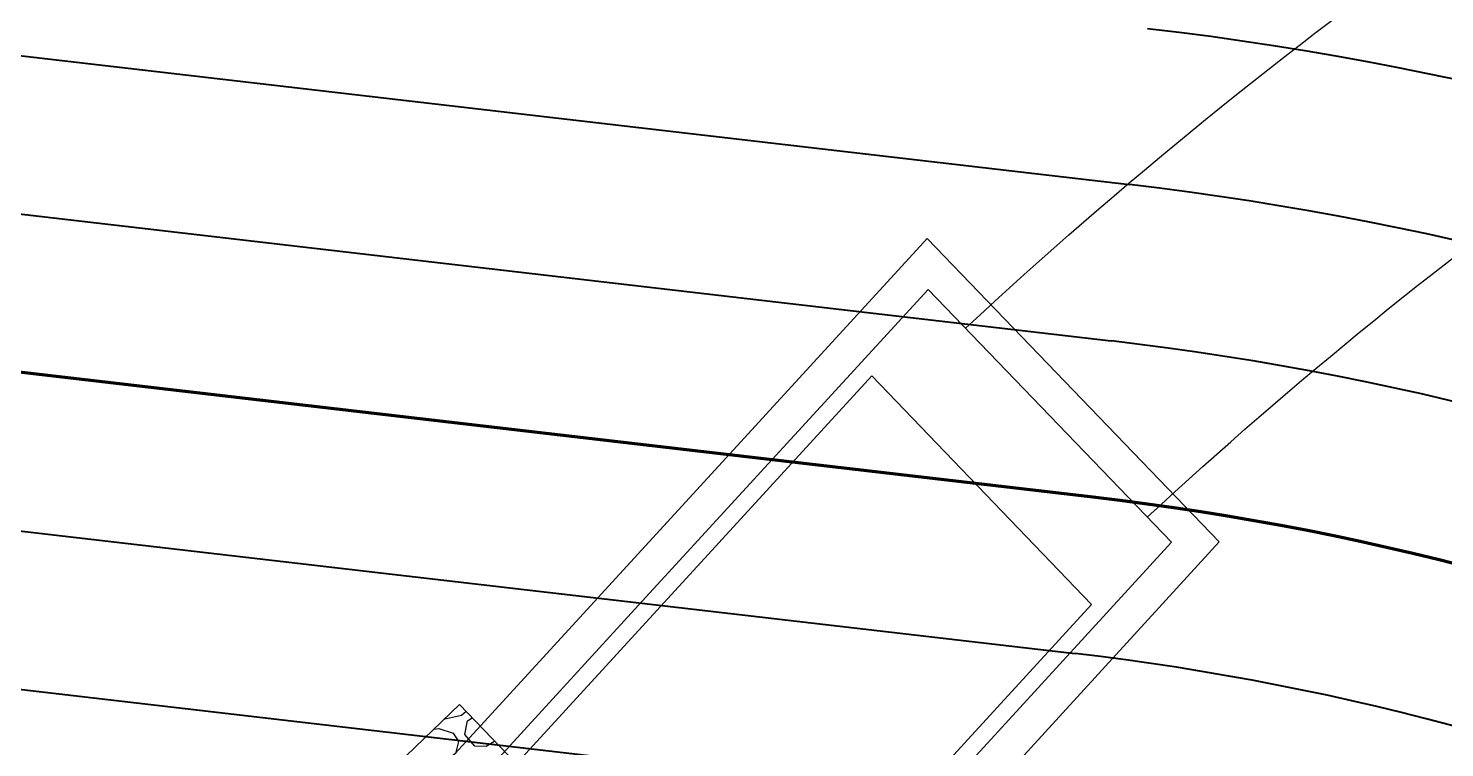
# Model space of a CAD drawing. Header units: inches. Extents: x -5337 to 1057, y 15227 to 19227.
# Drawn here: x -1702.6 to -1675.58, y 17363.14 to 17376.86 of the extents above; entities that cross this region are included whole.
import ezdxf

# ---------------------------------------------------------------- set-up
doc = ezdxf.new("R2010")
doc.units = ezdxf.units.IN
doc.header["$LTSCALE"] = 150
doc.header["$MEASUREMENT"] = 0
for name, color, linetype in [('COMT-MIN', 84, 'Continuous'), ('CONT-MJR', 84, 'Continuous'), ('PAVING', 7, 'Continuous'), ('STORM', 7, 'Continuous'), ('STORM INLET', 7, 'Continuous')]:
    doc.layers.add(name, color=color, linetype=linetype)

msp = doc.modelspace()

# ---------------------------------------------------------------- linework, layer by layer
at = {"layer": 'COMT-MIN', "color": 5, "linetype": 'Continuous', "lineweight": 40}
for p, q in [((-1737.719, 17380.398), (-1681.59, 17373.876)), ((-1738.065, 17377.418), (-1681.936, 17370.896)), ((-1681.59, 17373.876), (-1681.59, 17373.876)), ((-1738.758, 17371.458), (-1682.628, 17364.936)), ((-1681.936, 17370.896), (-1681.936, 17370.896)), ((-1739.104, 17368.478), (-1682.974, 17361.956)), ((-1682.628, 17364.936), (-1682.628, 17364.936))]:
    msp.add_line(p, q, dxfattribs=at)
for radius, start, end in [(68, 47.78552, 83.37219), (59, 47.78552, 83.37219), (56, 47.7855, 83.3722), (50, 47.7855, 83.3722)]:
    msp.add_arc((-1688.399, 17315.27), radius, start, end, dxfattribs=at)
at = {"layer": 'COMT-MIN', "color": 5, "linetype": 'Continuous', "lineweight": 40, "extrusion": (0, 0, -1)}
msp.add_arc((1688.399, 17315.27), 62, 96.62781, 132.21448, dxfattribs=at)
at = {"layer": 'CONT-MJR', "color": 5, "linetype": 'Continuous', "lineweight": 70}
for q in [(-1738.411, 17374.438), (-1682.282, 17367.916)]:
    msp.add_line((-1682.282, 17367.916), q, dxfattribs=at)
at = {"layer": 'CONT-MJR', "color": 5, "linetype": 'Continuous', "lineweight": 70, "extrusion": (0, 0, -1)}
msp.add_arc((1688.399, 17315.27), 70, 99.82303, 129.29827, dxfattribs=at)
at = {"layer": 'CONT-MJR', "color": 5, "linetype": 'Continuous', "lineweight": 70}
msp.add_arc((-1688.399, 17315.27), 53, 47.7855, 83.3722, dxfattribs=at)
at = {"layer": 'PAVING', "color": 1, "flags": 128}
msp.add_lwpolyline([(-1708.793, 17350.105), (-1701.862, 17342.895), (-1687.444, 17356.756), (-1694.375, 17363.965)], close=True, dxfattribs=at)
for points in [[(-1694.243, 17363.828), (-1694.335, 17363.754), (-1694.677, 17363.675)], [(-1694.863, 17363.495), (-1694.77, 17363.509), (-1694.495, 17363.417), (-1694.393, 17363.258), (-1694.452, 17363.031), (-1694.717, 17362.821), (-1695.067, 17362.74), (-1695.363, 17362.806), (-1695.463, 17362.919)], [(-1694.077, 17363.17), (-1694.27, 17363.389), (-1694.222, 17363.654), (-1694.129, 17363.709)], [(-1693.712, 17363.275), (-1693.719, 17363.254), (-1693.865, 17363.161), (-1694.077, 17363.17)]]:
    msp.add_lwpolyline(points, dxfattribs=at)
at = {"layer": 'STORM', "color": 5, "extrusion": (0, 0, -1)}
for radius, start in [(92.5, 47.16133), (87.5, 47.22354)]:
    msp.add_arc((1621.826, 17303.311), radius, start, 62.19527, dxfattribs=at)
at = {"layer": 'STORM INLET', "color": 5}
for p, q in [((-1685.449, 17372.847), (-1694.733, 17362.722)), ((-1679.876, 17367.062), (-1685.449, 17372.847)), ((-1685.432, 17371.877), (-1691.025, 17365.778)), ((-1680.788, 17367.056), (-1685.432, 17371.877)), ((-1686.506, 17370.227), (-1693.317, 17362.8)), ((-1682.312, 17365.872), (-1686.506, 17370.227)), ((-1679.876, 17367.062), (-1689.16, 17356.937)), ((-1680.788, 17367.056), (-1686.38, 17360.957)), ((-1691.025, 17365.778), (-1693.821, 17362.728)), ((-1682.312, 17365.872), (-1689.122, 17358.445))]:
    msp.add_line(p, q, dxfattribs=at)

doc.saveas('drawing.dxf')
